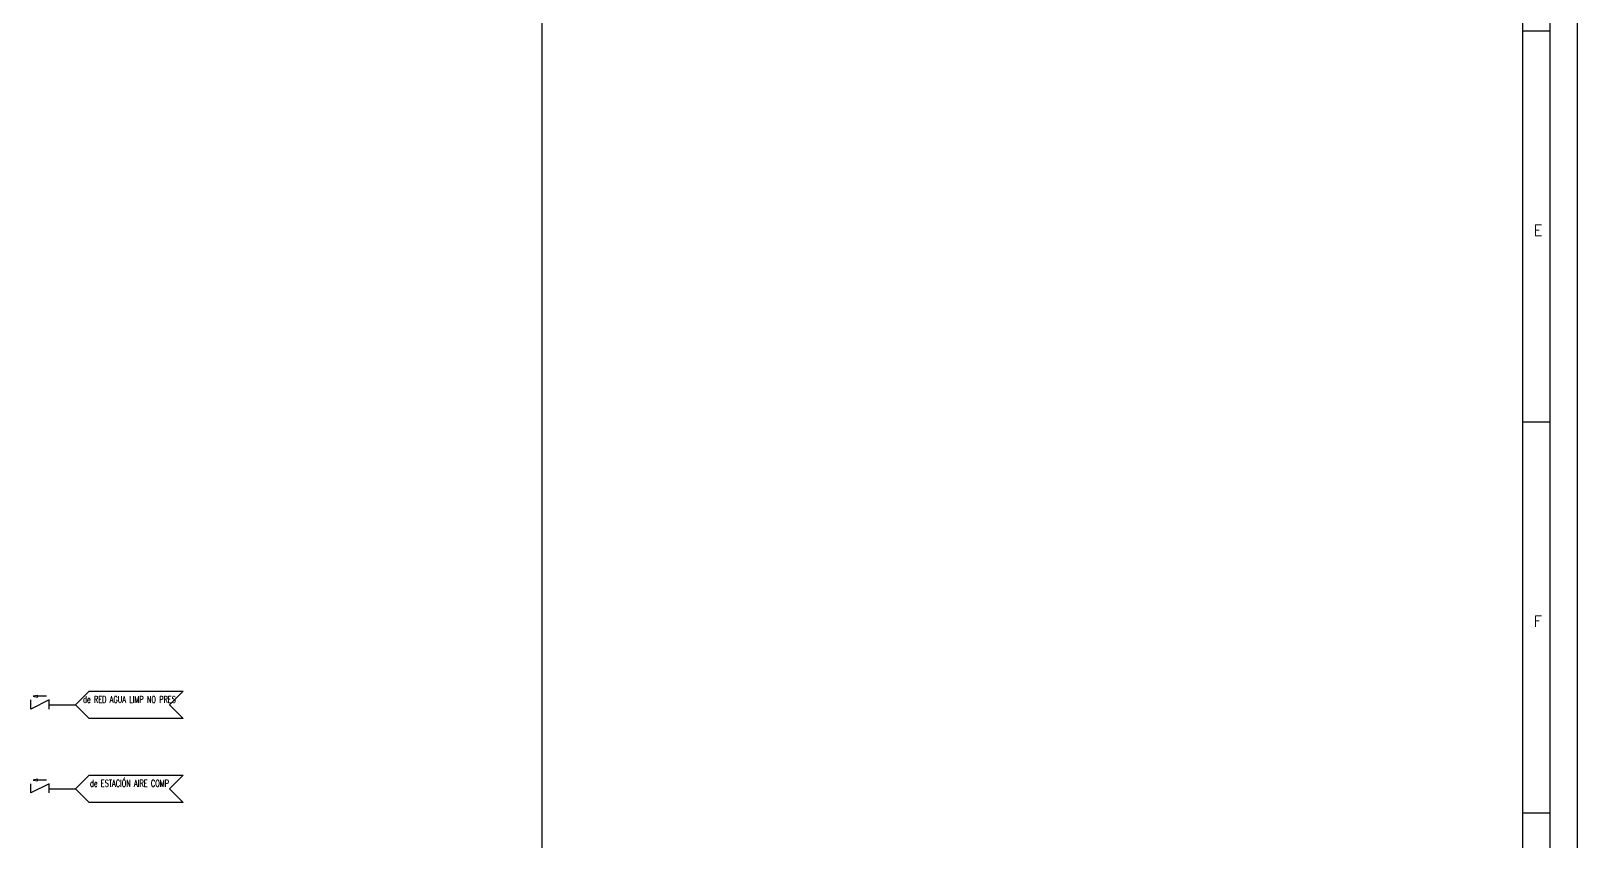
# Model space of a CAD drawing. Header units: millimetres. Extents: x 172 to 1080, y 170 to 466.
# Drawn here: x 938.7 to 1080.5, y 243.9 to 318.1 of the extents above; entities that cross this region are included whole.
import ezdxf
from ezdxf.enums import TextEntityAlignment as Align

# ---------------------------------------------------------------- set-up
doc = ezdxf.new("R2010")
doc.units = ezdxf.units.MM
for name, color, linetype in [('CAJETIN', 1, 'Continuous'), ('FORMATO', 7, 'Continuous'), ('TEX', 7, 'Continuous'), ('TEXTO-VALVULAS Y ACCESORIOS', 7, 'Continuous'), ('VALVULAS Y ACCESORIOS', 1, 'Continuous')]:
    doc.layers.add(name, color=color, linetype=linetype)
doc.styles.add('PY', font='ROMANS.shx')
doc.styles.add('PY1', font='ROMANS.shx', dxfattribs={"width": 0.8})
doc.linetypes.add('SEÑAL_MECANICA2', pattern='A,4.411183,["o",PY,S=4.130212,R=360,X=0,Y=-1.374288],0.588817,-0.374158,["",PY,S=2,R=360,X=0,Y=-0.688262],-2.183682', length=7.55784)

# ---------------------------------------------------------------- blocks, each defined once
blk = doc.blocks.new('BANDERA DE FLUJO')
at = {"layer": 'TEX', "color": 1, "ltscale": 0.1, "flags": 128}
blk.add_lwpolyline([(-4, 4), (-31.46, 4), (-27.46, 0), (-31.46, -4), (-4, -4), (0, 0)], close=True, dxfattribs=at)
at = {"layer": 'TEX', "style": 'PY1', "width": 0.8}
for tag, p in [('ETIQUETA-LINEA-1', (-15.73, 0.61)), ('ETIQUETA-LINEA-2', (-15.73, -2.91))]:
    blk.add_attdef(tag, text='', height=2, dxfattribs=at).set_placement(p, align=Align.CENTER)
blk = doc.blocks.new('VALVULA RETENCION')
at = {"layer": 'VALVULAS Y ACCESORIOS'}
blk.add_line((0.79, 2.4), (3.43, 2.4), dxfattribs=at)
at = {"layer": 'VALVULAS Y ACCESORIOS', "flags": 128}
blk.add_lwpolyline([(0, -1.33), (0, 1.33), (5.33, -1.33), (5.33, 1.33)], dxfattribs=at)
blk.add_lwpolyline([(4.65, 2.4), (3.43, 2.14), (3.43, 2.66)], close=True, dxfattribs=at)
at = {"layer": 'TEXTO-VALVULAS Y ACCESORIOS', "linetype": 'SEÑAL_MECANICA2', "style": 'PY1', "width": 0.8}
blk.add_attdef('REF.', text='', height=2, dxfattribs=at).set_placement((2.94, -3.07), align=Align.MIDDLE)
blk = doc.blocks.new('MARCO-A1')
at = {"layer": 'FORMATO', "color": 5}
for p, q in [((831, 297), (836, 297)), ((831, 225.25), (836, 225.25)), ((831, 153.5), (836, 153.5))]:
    blk.add_line(p, q, dxfattribs=at)
at = {"layer": 'FORMATO', "color": 1}
blk.add_lwpolyline([(0, 594), (841, 594), (841, 0), (0, 0)], close=True, dxfattribs=at)
at = {"layer": 'FORMATO', "color": 5}
blk.add_lwpolyline([(5, 589), (836, 589), (836, 5), (5, 5)], close=True, dxfattribs=at)
at = {"layer": 'FORMATO', "color": 8, "linetype": 'Continuous'}
blk.add_lwpolyline([(10, 584), (831, 584), (831, 10), (10, 10)], close=True, dxfattribs=at)
at = {"layer": 'FORMATO', "color": 1, "style": 'PY'}
for s, p in [('E', (833, 259.42)), ('F', (833, 187.67))]:
    blk.add_text(s, height=2, dxfattribs=at).set_placement(p)

msp = doc.modelspace()

# ---------------------------------------------------------------- linework, layer by layer
at = {"color": 5}
for p, q in [((940.4, 256.33), (942.82, 256.33)), ((940.4, 248.65), (942.82, 248.65))]:
    msp.add_line(p, q, dxfattribs=at)
at = {"layer": 'CAJETIN', "color": 8, "linetype": 'Continuous'}
msp.add_line((985.6, 174.78), (985.6, 461.44), dxfattribs=at)

# ---------------------------------------------------------------- block references
at = {"xscale": 0.499409123998651, "yscale": 0.499409123998651, "zscale": 0.499409123998651}
msp.add_blockref('MARCO-A1', (660.49, 169.78), dxfattribs=at)
at = {"linetype": 'Continuous', "xscale": -0.3136540357001217, "yscale": 0.3136540357001217, "zscale": 0.3136540357001217}
for p in [(940.4, 256.37), (940.4, 248.69)]:
    msp.add_blockref('VALVULA RETENCION', p, dxfattribs=at)
ref = msp.add_blockref('BANDERA DE FLUJO', (942.82, 256.33), dxfattribs=dict(xscale=-0.3136540357001217, yscale=0.3136540357001217, zscale=0.3136540357001217))
ref.add_attrib('ETIQUETA-LINEA-1', 'de RED AGUA LIMP NO PRES', dxfattribs={"layer": 'TEX', "height": 0.6273, "style": 'PY1', "width": 0.6}).set_placement((947.76, 256.52), align=Align.CENTER)
ref = msp.add_blockref('BANDERA DE FLUJO', (942.82, 248.65), dxfattribs=dict(xscale=-0.3136540357001217, yscale=0.3136540357001217, zscale=0.3136540357001217))
ref.add_attrib('ETIQUETA-LINEA-1', 'de ESTACIÓN AIRE COMP', dxfattribs={"layer": 'TEX', "height": 0.6273, "style": 'PY1', "width": 0.6}).set_placement((947.76, 248.84), align=Align.CENTER)

doc.saveas('drawing.dxf')
